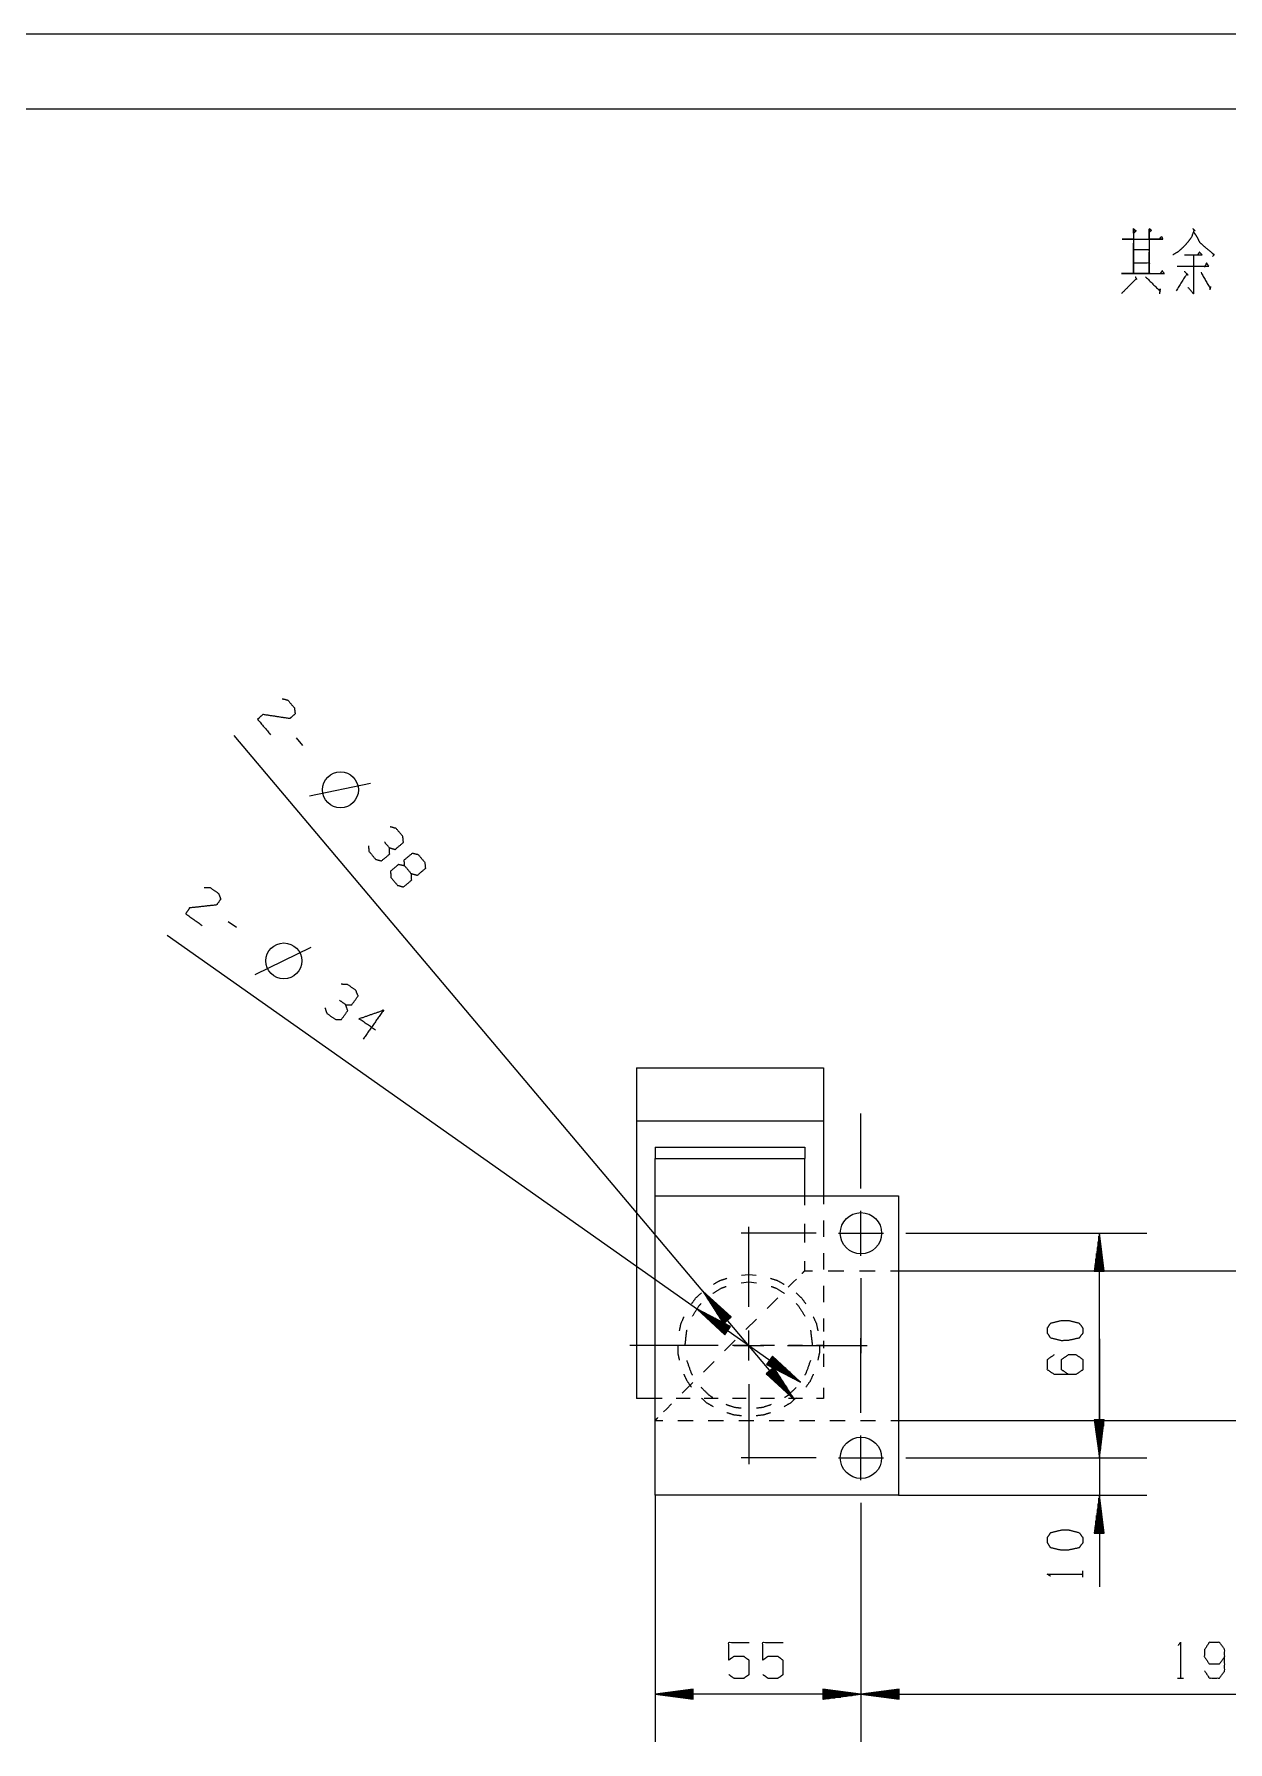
# Model space of a CAD drawing. Header units: millimetres. Extents: x 0 to 420, y 0 to 297.
# Drawn here: x 262.9 to 342.6, y 182.9 to 297 of the extents above; entities that cross this region are included whole.
import ezdxf

# ---------------------------------------------------------------- set-up
doc = ezdxf.new("R2010")
doc.units = ezdxf.units.MM
doc.layers.add('101', color=7, linetype='Continuous', true_color=0xffffff)

msp = doc.modelspace()

# ---------------------------------------------------------------- linework, layer by layer
at = {"layer": '101', "color": 133, "linetype": 'Continuous', "lineweight": 18}
for p, q in [((420, 297), (0, 297)), ((415, 292), (25, 292))]:
    msp.add_line(p, q, dxfattribs=at)
at = {"layer": '101', "color": 22, "linetype": 'Continuous', "lineweight": 18}
for p, q in [((313.68, 205.77), (276.26, 250.15)), ((314.09, 206.95), (271.79, 236.8)), ((326.12, 216.9), (337.21, 216.9)), ((334.04, 216.9), (333.7, 214.36)), ((334.37, 214.36), (334.04, 216.9)), ((334.04, 201.9), (334.04, 216.9)), ((333.91, 214.36), (333.91, 215.94)), ((333.96, 214.36), (333.96, 216.32)), ((334.01, 214.36), (334.01, 216.71)), ((334.06, 214.36), (334.06, 216.71)), ((334.11, 214.36), (334.11, 216.32)), ((334.16, 214.36), (334.16, 215.94)), ((333.76, 214.36), (333.76, 214.78)), ((333.81, 214.36), (333.81, 215.16)), ((333.86, 214.36), (333.86, 215.55)), ((334.21, 214.36), (334.21, 215.55)), ((334.26, 214.36), (334.26, 215.16)), ((334.31, 214.36), (334.31, 214.78)), ((333.7, 214.36), (334.37, 214.36)), ((333.71, 214.36), (333.71, 214.39)), ((333.71, 214.36), (333.71, 214.39)), ((334.37, 214.36), (334.37, 214.39)), ((334.37, 214.36), (334.37, 214.39)), ((307.56, 213.03), (308.94, 210.88)), ((309.45, 211.31), (307.56, 213.03)), ((309.18, 211.07), (307.66, 212.87)), ((309.21, 211.11), (307.7, 212.9)), ((309.14, 211.04), (307.87, 212.54)), ((309.25, 211.14), (307.99, 212.64)), ((309.1, 211.01), (308.08, 212.21)), ((309.29, 211.17), (308.28, 212.38)), ((307.15, 211.85), (309.03, 210.11)), ((309.41, 210.66), (307.15, 211.85)), ((309.21, 210.37), (307.29, 211.72)), ((309.24, 210.41), (307.32, 211.76)), ((309.18, 210.32), (307.58, 211.46)), ((309.27, 210.45), (307.66, 211.58)), ((309.15, 210.28), (307.86, 211.19)), ((309.3, 210.49), (308.01, 211.4)), ((309.06, 210.98), (308.29, 211.89)), ((309.32, 210.53), (308.35, 211.22)), ((309.02, 210.94), (308.5, 211.56)), ((309.33, 211.21), (308.56, 212.11)), ((308.98, 210.91), (308.71, 211.23)), ((309.37, 211.24), (308.85, 211.85)), ((308.94, 210.88), (309.45, 211.31)), ((309.41, 211.27), (309.14, 211.59)), ((309.45, 211.3), (309.43, 211.33)), ((309.45, 211.3), (309.43, 211.33)), ((309.12, 210.24), (308.15, 210.93)), ((309.09, 210.2), (308.43, 210.66)), ((309.35, 210.57), (308.7, 211.04)), ((309.06, 210.16), (308.72, 210.4)), ((308.94, 210.88), (308.92, 210.9)), ((308.94, 210.88), (308.92, 210.9)), ((309.03, 210.12), (309.01, 210.14)), ((309.03, 210.12), (309.01, 210.14)), ((309.03, 210.11), (309.41, 210.66)), ((309.38, 210.62), (309.04, 210.86)), ((309.41, 210.66), (309.39, 210.68)), ((309.41, 210.66), (309.39, 210.68)), ((334.04, 209.84), (334.04, 193.28)), ((312.3, 207.93), (311.79, 207.5)), ((312.21, 208.69), (311.82, 208.14)), ((311.82, 208.14), (314.09, 206.95)), ((311.83, 208.15), (311.85, 208.13)), ((311.83, 208.15), (311.85, 208.13)), ((311.86, 208.19), (312.2, 207.95)), ((311.88, 208.23), (312.54, 207.77)), ((311.91, 208.27), (312.89, 207.58)), ((311.94, 208.31), (313.23, 207.4)), ((311.95, 207.63), (312.96, 206.43)), ((311.97, 208.35), (313.57, 207.22)), ((311.99, 207.66), (313.25, 206.16)), ((312, 208.39), (313.92, 207.04)), ((312.02, 207.7), (313.54, 205.9)), ((312.03, 208.44), (313.95, 207.08)), ((312.06, 208.48), (313.66, 207.35)), ((312.06, 207.73), (313.58, 205.93)), ((312.09, 208.52), (313.38, 207.61)), ((312.1, 207.76), (313.37, 206.26)), ((312.12, 208.56), (313.09, 207.88)), ((312.14, 207.79), (313.16, 206.59)), ((312.15, 208.6), (312.8, 208.14)), ((312.18, 208.64), (312.52, 208.4)), ((312.18, 207.83), (312.95, 206.92)), ((312.21, 208.69), (312.23, 208.67)), ((312.21, 208.69), (312.23, 208.67)), ((314.09, 206.95), (312.21, 208.69)), ((312.22, 207.86), (312.74, 207.24)), ((312.26, 207.89), (312.53, 207.57)), ((313.68, 205.77), (312.3, 207.93)), ((312.3, 207.92), (312.32, 207.9)), ((312.3, 207.92), (312.32, 207.9)), ((311.79, 207.5), (313.68, 205.77)), ((311.79, 207.5), (311.81, 207.47)), ((311.79, 207.5), (311.81, 207.47)), ((311.83, 207.53), (312.1, 207.21)), ((311.87, 207.56), (312.39, 206.95)), ((311.91, 207.6), (312.67, 206.69)), ((334.37, 204.44), (333.7, 204.44)), ((333.7, 204.44), (334.04, 201.9)), ((334.37, 204.44), (333.7, 204.44)), ((333.7, 204.44), (334.04, 201.9)), ((333.71, 204.44), (333.71, 204.41)), ((333.71, 204.44), (333.71, 204.41)), ((333.71, 204.44), (333.71, 204.41)), ((333.71, 204.44), (333.71, 204.41)), ((333.76, 204.44), (333.76, 204.02)), ((333.76, 204.44), (333.76, 204.02)), ((333.81, 204.44), (333.81, 203.64)), ((333.81, 204.44), (333.81, 203.64)), ((333.86, 204.44), (333.86, 203.25)), ((333.86, 204.44), (333.86, 203.25)), ((333.91, 204.44), (333.91, 202.87)), ((333.91, 204.44), (333.91, 202.87)), ((333.96, 204.44), (333.96, 202.48)), ((333.96, 204.44), (333.96, 202.48)), ((334.01, 204.44), (334.01, 202.09)), ((334.01, 204.44), (334.01, 202.09)), ((334.04, 201.9), (334.37, 204.44)), ((334.04, 201.9), (334.37, 204.44)), ((334.06, 204.44), (334.06, 202.09)), ((334.06, 204.44), (334.06, 202.09)), ((334.11, 204.44), (334.11, 202.48)), ((334.11, 204.44), (334.11, 202.48)), ((334.16, 204.44), (334.16, 202.87)), ((334.16, 204.44), (334.16, 202.87)), ((334.21, 204.44), (334.21, 203.25)), ((334.21, 204.44), (334.21, 203.25)), ((334.26, 204.44), (334.26, 203.64)), ((334.26, 204.44), (334.26, 203.64)), ((334.31, 204.44), (334.31, 204.02)), ((334.31, 204.44), (334.31, 204.02)), ((334.37, 204.44), (334.37, 204.41)), ((334.37, 204.44), (334.37, 204.41)), ((334.37, 204.44), (334.37, 204.41)), ((334.37, 204.44), (334.37, 204.41)), ((326.12, 201.9), (337.21, 201.9)), ((326.12, 201.9), (337.21, 201.9)), ((304.37, 199.4), (304.37, 182.93)), ((320.62, 199.4), (337.21, 199.4)), ((334.04, 199.4), (333.7, 196.86)), ((333.96, 196.86), (333.96, 198.82)), ((334.01, 196.86), (334.01, 199.21)), ((334.37, 196.86), (334.04, 199.4)), ((334.06, 196.86), (334.06, 199.21)), ((334.11, 196.86), (334.11, 198.82)), ((333.81, 196.86), (333.81, 197.66)), ((333.86, 196.86), (333.86, 198.05)), ((333.91, 196.86), (333.91, 198.44)), ((334.16, 196.86), (334.16, 198.44)), ((334.21, 196.86), (334.21, 198.05)), ((334.26, 196.86), (334.26, 197.66)), ((333.7, 196.86), (334.37, 196.86)), ((333.71, 196.86), (333.71, 196.89)), ((333.71, 196.86), (333.71, 196.89)), ((333.76, 196.86), (333.76, 197.28)), ((334.31, 196.86), (334.31, 197.28)), ((334.37, 196.86), (334.37, 196.89)), ((334.37, 196.86), (334.37, 196.89)), ((318.12, 193.9), (318.12, 182.93)), ((318.12, 193.9), (318.12, 182.93)), ((306.91, 186.44), (304.37, 186.1)), ((304.37, 186.1), (306.91, 185.77)), ((318.12, 186.1), (304.37, 186.1)), ((306.91, 186.13), (304.56, 186.13)), ((306.91, 186.08), (304.56, 186.08)), ((306.91, 186.18), (304.95, 186.18)), ((306.91, 186.02), (304.95, 186.02)), ((306.91, 186.23), (305.33, 186.23)), ((306.91, 185.97), (305.33, 185.97)), ((306.91, 186.28), (305.72, 186.28)), ((306.91, 186.33), (306.11, 186.33)), ((306.91, 186.38), (306.49, 186.38)), ((306.91, 186.43), (306.88, 186.43)), ((306.91, 186.43), (306.88, 186.43)), ((306.91, 185.77), (306.91, 186.44)), ((315.58, 186.44), (315.58, 185.77)), ((318.12, 186.1), (315.58, 186.44)), ((315.58, 186.43), (315.61, 186.43)), ((315.58, 186.43), (315.61, 186.43)), ((315.58, 186.38), (316, 186.38)), ((315.58, 186.33), (316.38, 186.33)), ((315.58, 186.28), (316.77, 186.28)), ((315.58, 186.23), (317.15, 186.23)), ((315.58, 186.18), (317.54, 186.18)), ((315.58, 186.13), (317.93, 186.13)), ((315.58, 185.77), (318.12, 186.1)), ((315.58, 186.08), (317.93, 186.08)), ((315.58, 186.02), (317.54, 186.02)), ((315.58, 185.97), (317.15, 185.97)), ((320.66, 186.44), (318.12, 186.1)), ((318.12, 186.1), (365.62, 186.1)), ((318.12, 186.1), (320.66, 185.77)), ((320.66, 186.13), (318.31, 186.13)), ((320.66, 186.08), (318.31, 186.08)), ((320.66, 186.18), (318.7, 186.18)), ((320.66, 186.02), (318.7, 186.02)), ((320.66, 186.23), (319.08, 186.23)), ((320.66, 185.97), (319.08, 185.97)), ((320.66, 186.28), (319.47, 186.28)), ((320.66, 186.33), (319.86, 186.33)), ((320.66, 186.38), (320.24, 186.38)), ((320.66, 186.43), (320.63, 186.43)), ((320.66, 186.43), (320.63, 186.43)), ((320.66, 185.77), (320.66, 186.44)), ((306.91, 185.92), (305.72, 185.92)), ((306.91, 185.87), (306.11, 185.87)), ((306.91, 185.82), (306.49, 185.82)), ((306.91, 185.77), (306.88, 185.77)), ((306.91, 185.77), (306.88, 185.77)), ((315.58, 185.92), (316.77, 185.92)), ((315.58, 185.87), (316.38, 185.87)), ((315.58, 185.82), (316, 185.82)), ((315.58, 185.77), (315.61, 185.77)), ((315.58, 185.77), (315.61, 185.77)), ((320.66, 185.92), (319.47, 185.92)), ((320.66, 185.87), (319.86, 185.87)), ((320.66, 185.82), (320.24, 185.82)), ((320.66, 185.77), (320.63, 185.77)), ((320.66, 185.77), (320.63, 185.77))]:
    msp.add_line(p, q, dxfattribs=at)
at = {"layer": '101', "color": 72, "linetype": 'Continuous', "lineweight": 18}
for p, q in [((280.85, 249.49), (280.42, 250)), ((281.28, 246.13), (285.36, 246.96)), ((276.4, 237.32), (275.85, 237.71)), ((277.66, 234.18), (281.4, 236.01)), ((332.94, 193.92), (332.94, 194.34)), ((339.25, 187.19), (339.67, 187.19))]:
    msp.add_line(p, q, dxfattribs=at)
at = {"layer": '101', "color": 92, "linetype": 'Continuous', "lineweight": 25}
for p, q in [((303.12, 227.94), (303.12, 225.13)), ((303.12, 227.94), (315.62, 227.94)), ((315.62, 227.94), (315.62, 225.13)), ((303.12, 224.4), (315.62, 224.4)), ((303.12, 223.15), (303.12, 210.65)), ((315.62, 223.15), (315.62, 219.4)), ((304.37, 219.4), (304.37, 221.9)), ((305.12, 221.9), (313.62, 221.9)), ((314.37, 219.4), (314.37, 221.9)), ((304.37, 199.4), (304.37, 219.4)), ((304.37, 219.4), (320.62, 219.4)), ((320.62, 219.4), (320.62, 199.4)), ((320.62, 214.4), (363.12, 214.4)), ((304.37, 209.4), (303.12, 209.4)), ((303.12, 208.67), (303.12, 205.87)), ((304.37, 205.87), (303.12, 205.87)), ((320.62, 204.4), (363.12, 204.4)), ((320.62, 199.4), (304.37, 199.4))]:
    msp.add_line(p, q, dxfattribs=at)
at = {"layer": '101', "color": 151, "linetype": 'Continuous', "lineweight": 18}
for p, q in [((318.12, 219.9), (318.12, 224.9)), ((318.12, 215.4), (318.12, 218.4)), ((315.12, 216.9), (310.12, 216.9)), ((310.62, 211.99), (310.62, 217.33)), ((316.62, 216.9), (319.62, 216.9)), ((321.12, 216.9), (326.12, 216.9)), ((318.12, 213.9), (318.12, 208.9)), ((310.62, 208.4), (310.62, 210.4)), ((318.12, 204.9), (318.12, 209.9)), ((308.03, 209.4), (302.69, 209.4)), ((309.62, 209.4), (311.62, 209.4)), ((313.21, 209.4), (318.54, 209.4)), ((310.62, 206.81), (310.62, 201.48)), ((318.12, 200.4), (318.12, 203.4)), ((315.12, 201.9), (310.12, 201.9)), ((316.62, 201.9), (319.62, 201.9)), ((321.12, 201.9), (326.12, 201.9)), ((318.12, 198.9), (318.12, 193.9))]:
    msp.add_line(p, q, dxfattribs=at)
at = {"layer": '101', "color": 72, "linetype": 'Continuous', "lineweight": 25}
for p, q in [((304.37, 222.65), (304.37, 221.9)), ((305.12, 222.65), (313.62, 222.65)), ((314.37, 222.65), (314.37, 221.9)), ((305.12, 221.9), (313.62, 221.9))]:
    msp.add_line(p, q, dxfattribs=at)
at = {"layer": '101', "color": 53, "linetype": 'Continuous', "lineweight": 18}
for p, q in [((314.37, 218.78), (314.37, 219.4)), ((315.62, 219.4), (315.62, 218.85)), ((314.37, 216.28), (314.37, 217.53)), ((315.62, 217.76), (315.62, 216.67)), ((314.37, 214.4), (314.37, 215.03)), ((315.62, 215.57), (315.62, 214.48)), ((310.11, 213.59), (310.62, 213.65)), ((310.13, 214.1), (310.62, 214.15)), ((310.62, 214.15), (311.11, 214.1)), ((310.62, 213.65), (311.13, 213.59)), ((313.26, 213.3), (313.62, 213.65)), ((313.26, 213.3), (313.62, 213.65)), ((313.81, 213.84), (313.62, 213.65)), ((313.81, 213.84), (313.62, 213.65)), ((314.37, 214.4), (314.89, 214.4)), ((315.62, 213.39), (315.62, 212.29)), ((315.93, 214.4), (316.97, 214.4)), ((318.02, 214.4), (319.06, 214.4)), ((320.1, 214.4), (320.62, 214.4)), ((311.85, 211.88), (312.56, 212.59)), ((311.85, 211.88), (312.56, 212.59)), ((310.43, 210.46), (311.14, 211.17)), ((310.43, 210.46), (311.14, 211.17)), ((315.62, 211.2), (315.62, 210.65)), ((315.62, 210.65), (315.62, 210.34)), ((304.84, 209.4), (304.37, 209.4)), ((306.71, 209.4), (305.78, 209.4)), ((308.59, 209.4), (307.65, 209.4)), ((309.01, 209.05), (309.72, 209.76)), ((309.01, 209.05), (309.72, 209.76)), ((310.46, 209.4), (309.53, 209.4)), ((312.34, 209.4), (311.4, 209.4)), ((314.21, 209.4), (313.28, 209.4)), ((315.62, 209.4), (315.15, 209.4)), ((315.62, 209.4), (315.62, 209.22)), ((315.62, 208.85), (315.62, 208.67)), ((307.6, 207.63), (308.31, 208.34)), ((307.6, 207.63), (308.31, 208.34)), ((315.62, 208.67), (315.62, 207.97)), ((306.18, 206.21), (306.89, 206.92)), ((306.18, 206.21), (306.89, 206.92)), ((315.62, 206.57), (315.62, 205.87)), ((304.84, 205.87), (304.37, 205.87)), ((305.12, 205.15), (305.47, 205.51)), ((305.12, 205.15), (305.47, 205.51)), ((306.71, 205.87), (305.78, 205.87)), ((308.59, 205.87), (307.65, 205.87)), ((310.46, 205.87), (309.53, 205.87)), ((312.34, 205.87), (311.4, 205.87)), ((314.21, 205.87), (313.28, 205.87)), ((315.62, 205.87), (315.15, 205.87)), ((304.37, 204.4), (304.88, 204.4)), ((304.93, 204.96), (305.12, 205.15)), ((304.93, 204.96), (305.12, 205.15)), ((305.89, 204.4), (306.91, 204.4)), ((307.92, 204.4), (308.94, 204.4)), ((309.96, 204.4), (310.97, 204.4)), ((311.99, 204.4), (313, 204.4)), ((314.02, 204.4), (315.03, 204.4)), ((316.05, 204.4), (317.06, 204.4)), ((318.08, 204.4), (319.1, 204.4)), ((320.11, 204.4), (320.62, 204.4))]:
    msp.add_line(p, q, dxfattribs=at)
at = {"layer": '101', "color": 72, "linetype": 'Continuous', "lineweight": 18}
for centre in [(283.35, 246.52), (279.57, 235.09)]:
    msp.add_circle(centre, 1.2, dxfattribs=at)
at = {"layer": '101', "color": 92, "linetype": 'Continuous', "lineweight": 25}
for centre in [(318.12, 216.9), (318.12, 201.9)]:
    msp.add_circle(centre, 1.38, dxfattribs=at)
at = {"layer": '101', "color": 72, "linetype": 'Continuous', "lineweight": 18}
for points, knots in [([(336.3, 284.01), (336.49, 283.86), (336.33, 283.71), (336.33, 284.01), (336.33, 281.01), (336.33, 283.3), (335.56, 283.3), (338.29, 283.3), (337.37, 283.3), (337.37, 283.98), (337.37, 281.01), (337.37, 282.59), (336.3, 282.59), (336.3, 281.73), (337.37, 281.73), (337.37, 281.01), (335.51, 281.01), (338.37, 281.01), (338.24, 281.2), (338.11, 281.01)], [0, 0, 0.009717, 0.01862, 0.030836, 0.152989, 0.24613, 0.277436, 0.388627, 0.426411, 0.453896, 0.574522, 0.638652, 0.681834, 0.716953, 0.760134, 0.789145, 0.864711, 0.9813, 0.99065, 1, 1]), ([(337.39, 283.79), (337.52, 283.9), (337.37, 284.01)], [0, 0, 0.471535, 1, 1]), ([(338.05, 283.3), (338.19, 283.49), (338.27, 283.3)], [0, 0, 0.529971, 1, 1]), ([(340.28, 284.01), (340.44, 283.86), (340.36, 283.9), (340.2, 283.45), (339.93, 283.08), (339.61, 282.74), (339.32, 282.48), (338.95, 282.25)], [0, 0, 0.086309, 0.12102, 0.309421, 0.490705, 0.673783, 0.828666, 1, 1]), ([(340.33, 283.79), (340.54, 283.49), (340.73, 283.11), (341.1, 282.78), (341.55, 282.4), (341.68, 282.29), (341.71, 282.29), (341.6, 282.14)], [0, 0, 0.16272, 0.348027, 0.570218, 0.82989, 0.906889, 0.918635, 1, 1]), ([(339.72, 282.25), (340.91, 282.25), (340.73, 282.44), (340.59, 282.25)], [0, 0, 0.707431, 0.863851, 1, 1]), ([(340.33, 282.25), (340.33, 279.66), (339.96, 280.08)], [0, 0, 0.823415, 1, 1]), ([(336.44, 280.79), (336.54, 280.6), (336.52, 280.68), (335.51, 279.66)], [0, 0, 0.125001, 0.171159, 1, 1]), ([(337.13, 280.79), (338.11, 279.81), (338.11, 280), (338.05, 279.66)], [0, 0, 0.723289, 0.821343, 1, 1]), ([(339.72, 281.16), (339.96, 280.9), (339.9, 281.01), (339.16, 279.85)], [0, 0, 0.190889, 0.257814, 1, 1]), ([(339.24, 281.5), (341.34, 281.5), (341.2, 281.73), (341.07, 281.43)], [0, 0, 0.780475, 0.877786, 1, 1]), ([(340.83, 281.09), (341.44, 280), (341.47, 280.15), (341.42, 279.93)], [0, 0, 0.764772, 0.858208, 1, 1]), ([(279.46, 252.61), (279.84, 252.51), (280.28, 251.99), (280.33, 251.59), (279.97, 251.28), (278.17, 251.55), (277.82, 251.23), (278.69, 250.2)], [0, 0, 0.069695, 0.19298, 0.265275, 0.350228, 0.674741, 0.759752, 1, 1]), ([(285.22, 242.79), (285.26, 242.41), (285.7, 241.88), (286.09, 241.77), (286.64, 242.23), (286.62, 242.65), (286.29, 243.04)], [0, 0, 0.124117, 0.343687, 0.472449, 0.703377, 0.836733, 1, 1]), ([(286.62, 242.65), (287.01, 242.54), (287.56, 243.01), (287.52, 243.41), (287.07, 243.94), (286.68, 244.05)], [0, 0, 0.153879, 0.429858, 0.58373, 0.846129, 1, 1]), ([(287.64, 241.44), (287.61, 241.83), (288.16, 242.29), (288.54, 242.2), (288.99, 241.67), (289.03, 241.27), (288.48, 240.8), (288.09, 240.91), (287.64, 241.44), (287.23, 241.53), (286.7, 241.08), (286.72, 240.67), (287.17, 240.14), (287.56, 240.03), (288.11, 240.49), (288.09, 240.91)], [0, 0, 0.047574, 0.136085, 0.183659, 0.267816, 0.317166, 0.405679, 0.455028, 0.539183, 0.590296, 0.675756, 0.726869, 0.811026, 0.860375, 0.948887, 1, 1]), ([(274.26, 239.99), (274.65, 239.99), (275.21, 239.6), (275.36, 239.22), (275.08, 238.83), (273.28, 238.63), (273.02, 238.24), (274.12, 237.46)], [0, 0, 0.06969, 0.192975, 0.265271, 0.350224, 0.674738, 0.759751, 1, 1]), ([(283.7, 232.17), (284.11, 232.16), (284.53, 232.75), (284.38, 233.13), (283.82, 233.52), (283.41, 233.53)], [0, 0, 0.153873, 0.429852, 0.583726, 0.846127, 1, 1]), ([(282.32, 231.95), (282.45, 231.58), (283.01, 231.19), (283.42, 231.18), (283.84, 231.77), (283.7, 232.17), (283.29, 232.46)], [0, 0, 0.124127, 0.343691, 0.472447, 0.703378, 0.83673, 1, 1]), ([(285.7, 230.46), (284.6, 231.23), (286.24, 231.81), (284.87, 229.87)], [0, 0, 0.245868, 0.565295, 1, 1]), ([(332.94, 210.57), (332.69, 210.9), (331.99, 211.08), (331.52, 211.08), (330.79, 210.9), (330.57, 210.57), (330.57, 210.23), (330.79, 209.9), (331.52, 209.72), (331.99, 209.74), (332.69, 209.9), (332.94, 210.23), (332.94, 210.57)], [0, 0, 0.067525, 0.183969, 0.260583, 0.380943, 0.446139, 0.500306, 0.565503, 0.685862, 0.762529, 0.878308, 0.945834, 1, 1]), ([(331.99, 207.46), (331.52, 207.78), (331.52, 208.47), (331.99, 208.8), (332.47, 208.8), (332.94, 208.47), (332.94, 207.78), (332.47, 207.46), (331.04, 207.46), (330.57, 207.78), (330.57, 208.47), (331.04, 208.8)], [0, 0, 0.076964, 0.169761, 0.248075, 0.312019, 0.390333, 0.48313, 0.560094, 0.75193, 0.828891, 0.921688, 1, 1]), ([(332.94, 196.57), (332.69, 196.9), (331.99, 197.08), (331.52, 197.08), (330.79, 196.9), (330.57, 196.57), (330.57, 196.23), (330.79, 195.89), (331.52, 195.72), (331.99, 195.74), (332.69, 195.89), (332.94, 196.23), (332.94, 196.57)], [0, 0, 0.067525, 0.183969, 0.260583, 0.380943, 0.446139, 0.500306, 0.565503, 0.685862, 0.762529, 0.878308, 0.945834, 1, 1]), ([(330.77, 193.99), (330.57, 194.13), (332.94, 194.13)], [0, 0, 0.093493, 1, 1]), ([(309.29, 187.42), (309.62, 187.19), (310.31, 187.19), (310.65, 187.42), (310.65, 188.37), (310.31, 188.62), (309.62, 188.62), (309.29, 188.39), (309.29, 189.57), (310.65, 189.57)], [0, 0, 0.062229, 0.168345, 0.230571, 0.376815, 0.441265, 0.54738, 0.609609, 0.79049, 1, 1]), ([(311.56, 187.42), (311.9, 187.19), (312.59, 187.19), (312.92, 187.42), (312.92, 188.37), (312.59, 188.62), (311.9, 188.62), (311.56, 188.39), (311.56, 189.57), (312.92, 189.57)], [0, 0, 0.062229, 0.168345, 0.230571, 0.376815, 0.441265, 0.54738, 0.609609, 0.79049, 1, 1]), ([(339.32, 189.37), (339.46, 189.57), (339.46, 187.19)], [0, 0, 0.093489, 1, 1]), ([(341.07, 187.67), (341.38, 187.19), (342.07, 187.19), (342.41, 187.67), (342.41, 189.09), (342.07, 189.57), (341.38, 189.57), (341.07, 189.09), (341.05, 188.62), (341.38, 188.14), (342.07, 188.14), (342.41, 188.62)], [0, 0, 0.076856, 0.169524, 0.247729, 0.439295, 0.517501, 0.610168, 0.687025, 0.750924, 0.829127, 0.921795, 1, 1])]:
    msp.add_open_spline(points, degree=1, knots=knots, dxfattribs=at)
at = {"layer": '101', "color": 92, "linetype": 'Continuous', "lineweight": 25}
for points in [[(303.12, 225.13), (303.12, 224.4)], [(315.62, 225.13), (315.62, 224.4)], [(313.62, 221.9), (313.99, 221.9), (314.37, 221.9)], [(303.12, 209.4), (303.12, 208.67)]]:
    msp.add_open_spline(points, degree=1, dxfattribs=at)
for points, knots in [([(303.12, 224.4), (303.12, 223.78), (303.12, 223.15)], [0, 0, 0.500008, 1, 1]), ([(315.62, 224.4), (315.62, 223.78), (315.62, 223.15)], [0, 0, 0.500008, 1, 1]), ([(304.37, 221.9), (304.47, 221.9), (305.12, 221.9)], [0, 0, 0.133971, 1, 1]), ([(303.12, 210.65), (303.12, 210.03), (303.12, 209.4)], [0, 0, 0.500008, 1, 1])]:
    msp.add_open_spline(points, degree=1, knots=knots, dxfattribs=at)
at = {"layer": '101', "color": 72, "linetype": 'Continuous', "lineweight": 25}
for points in [[(304.37, 222.65), (304.47, 222.65), (305.12, 222.65)], [(304.37, 221.9), (304.47, 221.9), (305.12, 221.9)]]:
    msp.add_open_spline(points, degree=1, knots=[0, 0, 0.133971, 1, 1], dxfattribs=at)
for points in [[(313.62, 222.65), (313.99, 222.65), (314.37, 222.65)], [(313.62, 221.9), (313.99, 221.9), (314.37, 221.9)]]:
    msp.add_open_spline(points, degree=1, dxfattribs=at)
at = {"layer": '101', "color": 53, "linetype": 'Continuous', "lineweight": 18}
for points, knots in [([(308.22, 212.88), (308.78, 213.23), (309.12, 213.35)], [0, 0, 0.642847, 1, 1]), ([(308.26, 213.49), (308.69, 213.74), (309.16, 213.89)], [0, 0, 0.499996, 1, 1]), ([(312.08, 213.89), (312.55, 213.74), (312.98, 213.49)], [0, 0, 0.500004, 1, 1]), ([(312.12, 213.35), (312.46, 213.23), (313.02, 212.88)], [0, 0, 0.357153, 1, 1]), ([(306.8, 212.18), (307.09, 212.58), (307.46, 212.91)], [0, 0, 0.499983, 1, 1]), ([(306.87, 211.37), (307.3, 212.05), (307.45, 212.21)], [0, 0, 0.785714, 1, 1]), ([(313.78, 212.91), (314.15, 212.58), (314.44, 212.18)], [0, 0, 0.500017, 1, 1]), ([(313.79, 212.21), (313.94, 212.05), (314.37, 211.37)], [0, 0, 0.214286, 1, 1]), ([(306, 210.38), (306.1, 210.87), (306.3, 211.32)], [0, 0, 0.500001, 1, 1]), ([(314.93, 211.32), (315.14, 210.87), (315.24, 210.38)], [0, 0, 0.499999, 1, 1]), ([(306.37, 209.4), (306.48, 210.35), (306.5, 210.42)], [0, 0, 0.928568, 1, 1]), ([(314.74, 210.42), (314.76, 210.35), (314.87, 209.4)], [0, 0, 0.071432, 1, 1]), ([(306, 208.42), (305.9, 208.9), (305.9, 209.4)], [0, 0, 0.499999, 1, 1]), ([(315.34, 209.4), (315.34, 208.9), (315.24, 208.42)], [0, 0, 0.500001, 1, 1]), ([(306.87, 207.43), (306.79, 207.56), (306.5, 208.39)], [0, 0, 0.142868, 1, 1]), ([(314.74, 208.39), (314.45, 207.56), (314.37, 207.43)], [0, 0, 0.857143, 1, 1]), ([(306.8, 206.62), (306.51, 207.03), (306.3, 207.48)], [0, 0, 0.500009, 1, 1]), ([(308.22, 205.92), (307.97, 206.08), (307.45, 206.6)], [0, 0, 0.285713, 1, 1]), ([(313.79, 206.6), (313.27, 206.08), (313.02, 205.92)], [0, 0, 0.714287, 1, 1]), ([(314.93, 207.48), (314.73, 207.03), (314.44, 206.62)], [0, 0, 0.499991, 1, 1]), ([(308.26, 205.31), (307.83, 205.56), (307.46, 205.89)], [0, 0, 0.5, 1, 1]), ([(310.11, 205.21), (309.67, 205.26), (309.12, 205.45)], [0, 0, 0.428569, 1, 1]), ([(312.12, 205.45), (311.56, 205.26), (311.13, 205.21)], [0, 0, 0.571431, 1, 1]), ([(313.78, 205.89), (313.41, 205.56), (312.98, 205.31)], [0, 0, 0.5, 1, 1]), ([(310.13, 204.7), (309.63, 204.76), (309.16, 204.91)], [0, 0, 0.500012, 1, 1]), ([(312.08, 204.91), (311.61, 204.76), (311.11, 204.7)], [0, 0, 0.500008, 1, 1])]:
    msp.add_open_spline(points, degree=1, knots=knots, dxfattribs=at)
for points in [[(314.37, 214.4), (314.18, 214.21)], [(314.37, 214.4), (314.18, 214.21)], [(315.62, 209.71), (315.62, 209.4)], [(304.37, 204.4), (304.56, 204.59)], [(304.37, 204.4), (304.56, 204.59)]]:
    msp.add_open_spline(points, degree=1, dxfattribs=at)

doc.saveas('drawing.dxf')
